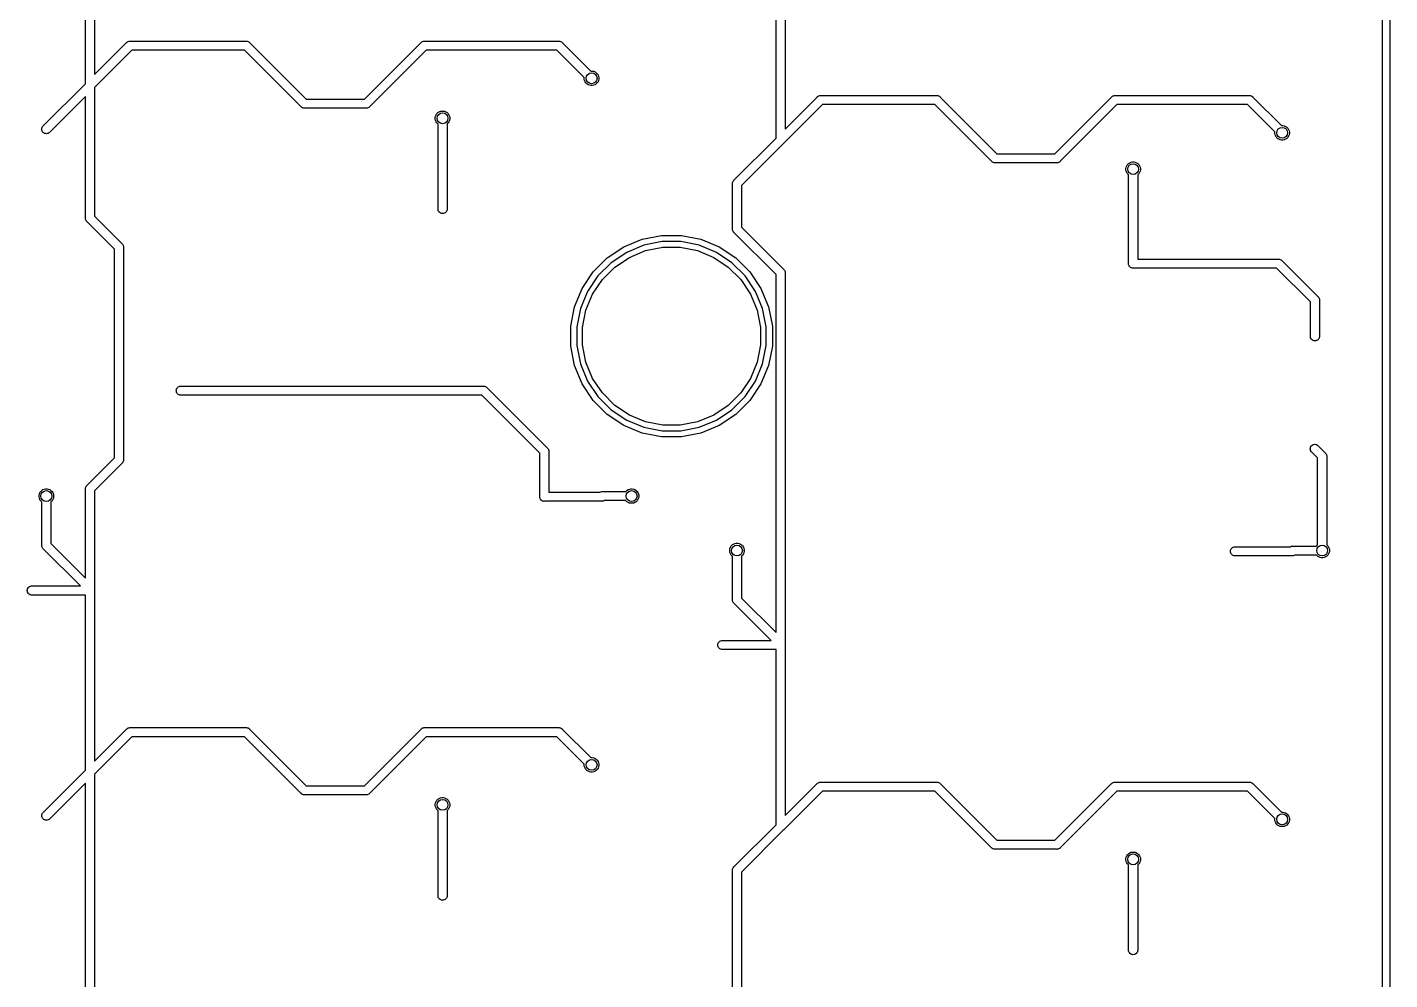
# Model space of a CAD drawing. Extents: x 0.4 to 11.3, y -7.9 to -0.4.
# Drawn here: x 7.404 to 8.88, y -3.131 to -2.098 of the extents above; entities that cross this region are included whole.
import ezdxf

# ---------------------------------------------------------------- set-up
doc = ezdxf.new("R2010")
doc.units = 0
doc.header["$MEASUREMENT"] = 0
doc.layers.add('BLACK', color=7, linetype='CONTINUOUS')

msp = doc.modelspace()

# ---------------------------------------------------------------- linework, layer by layer
at = {"layer": 'BLACK', "linetype": 'CONTINUOUS'}
for p, q in [((8.88031, -1.71038), (8.88031, -4.69606)), ((7.46752, -2.15938), (7.46752, -1.96949)), ((7.47736, -1.96323), (7.47736, -2.14954)), ((8.21555, -2.21843), (8.21555, -2.02854)), ((8.22539, -2.02229), (8.22539, -2.20859)), ((8.87244, -2.4565), (8.87244, -2.08321)), ((7.47736, -2.14954), (7.5121, -2.1148)), ((7.51779, -2.12303), (7.47736, -2.16346)), ((7.5121, -2.1148), (7.51225, -2.11461)), ((7.51225, -2.11461), (7.5126, -2.11433)), ((7.5126, -2.11433), (7.513, -2.114)), ((7.513, -2.114), (7.51386, -2.11354)), ((7.51386, -2.11354), (7.51478, -2.11326)), ((7.51478, -2.11326), (7.51551, -2.11319)), ((7.51551, -2.11319), (7.51575, -2.11317)), ((7.51551, -2.11319), (7.51551, -2.11319)), ((7.51575, -2.11317), (7.51599, -2.11319)), ((7.51599, -2.11319), (7.64149, -2.11319)), ((7.63969, -2.12303), (7.51779, -2.12303)), ((7.70107, -2.18441), (7.63969, -2.12303)), ((7.64149, -2.11319), (7.64173, -2.11317)), ((7.64173, -2.11317), (7.64197, -2.11319)), ((7.64197, -2.11319), (7.64197, -2.11319)), ((7.64197, -2.11319), (7.6427, -2.11326)), ((7.6427, -2.11326), (7.64362, -2.11354)), ((7.64362, -2.11354), (7.64448, -2.114)), ((7.64448, -2.114), (7.64523, -2.11461)), ((7.64523, -2.11461), (7.64538, -2.1148)), ((7.64538, -2.1148), (7.70676, -2.17618)), ((7.76962, -2.17618), (7.831, -2.1148)), ((7.83668, -2.12303), (7.7753, -2.18441)), ((7.831, -2.1148), (7.83115, -2.11461)), ((7.83115, -2.11461), (7.8315, -2.11433)), ((7.8315, -2.11433), (7.8319, -2.114)), ((7.8319, -2.114), (7.83275, -2.11354)), ((7.83275, -2.11354), (7.83368, -2.11326)), ((7.83368, -2.11326), (7.8344, -2.11319)), ((7.8344, -2.11319), (7.83465, -2.11317)), ((7.8344, -2.11319), (7.8344, -2.11319)), ((7.83465, -2.11317), (7.83489, -2.11319)), ((7.83489, -2.11319), (7.98007, -2.11319)), ((7.97828, -2.12303), (7.83668, -2.12303)), ((8.0079, -2.15265), (7.97828, -2.12303)), ((7.98007, -2.11319), (7.98031, -2.11317)), ((7.98031, -2.11317), (7.98056, -2.11319)), ((7.98056, -2.11319), (7.98056, -2.11319)), ((7.98056, -2.11319), (7.98128, -2.11326)), ((7.98128, -2.11326), (7.98221, -2.11354)), ((7.98221, -2.11354), (7.98306, -2.114)), ((7.98306, -2.114), (7.98381, -2.11461)), ((7.98381, -2.11461), (7.98397, -2.1148)), ((7.98397, -2.1148), (8.01486, -2.14569)), ((8.00787, -2.15277), (8.0079, -2.15265)), ((8.00787, -2.15432), (8.00787, -2.15277)), ((8.00818, -2.15584), (8.00787, -2.15432)), ((8.01486, -2.14569), (8.01497, -2.14567)), ((8.01497, -2.14567), (8.01652, -2.14567)), ((8.01652, -2.14567), (8.01804, -2.14597)), ((8.01804, -2.14597), (8.01948, -2.14657)), ((8.01948, -2.14657), (8.02077, -2.14743)), ((8.02077, -2.14743), (8.02186, -2.14852)), ((8.02186, -2.14852), (8.02273, -2.14981)), ((8.02273, -2.14981), (8.02332, -2.15125)), ((8.02332, -2.15125), (8.02362, -2.15277)), ((8.02362, -2.15432), (8.02332, -2.15584)), ((8.02362, -2.15277), (8.02362, -2.15432)), ((7.42155, -2.20535), (7.46752, -2.15938)), ((7.47736, -2.16346), (7.47736, -2.30308)), ((8.00877, -2.15727), (8.00818, -2.15584)), ((8.00963, -2.15856), (8.00877, -2.15727)), ((8.01073, -2.15966), (8.00963, -2.15856)), ((8.01202, -2.16052), (8.01073, -2.15966)), ((8.01345, -2.16111), (8.01202, -2.16052)), ((8.01497, -2.16142), (8.01345, -2.16111)), ((8.01652, -2.16142), (8.01497, -2.16142)), ((8.01804, -2.16111), (8.01652, -2.16142)), ((8.01948, -2.16052), (8.01804, -2.16111)), ((8.02077, -2.15966), (8.01948, -2.16052)), ((8.02186, -2.15856), (8.02077, -2.15966)), ((8.02273, -2.15727), (8.02186, -2.15856)), ((8.02332, -2.15584), (8.02273, -2.15727)), ((7.46752, -2.1733), (7.42851, -2.21231)), ((7.46752, -2.30488), (7.46752, -2.1733)), ((7.70676, -2.17618), (7.76962, -2.17618)), ((8.26582, -2.18209), (8.22412, -2.22378)), ((8.22539, -2.20859), (8.26013, -2.17386)), ((8.26013, -2.17386), (8.26028, -2.17367)), ((8.26028, -2.17367), (8.26059, -2.17341)), ((8.26059, -2.17341), (8.26103, -2.17305)), ((8.26103, -2.17305), (8.26189, -2.1726)), ((8.26189, -2.1726), (8.26202, -2.17256)), ((8.26202, -2.17256), (8.26281, -2.17232)), ((8.26281, -2.17232), (8.26354, -2.17224)), ((8.26354, -2.17224), (8.26378, -2.17222)), ((8.26354, -2.17224), (8.26354, -2.17224)), ((8.26378, -2.17222), (8.26402, -2.17224)), ((8.26402, -2.17224), (8.38952, -2.17224)), ((8.38773, -2.18209), (8.26582, -2.18209)), ((8.44911, -2.24347), (8.38773, -2.18209)), ((8.38952, -2.17224), (8.38976, -2.17222)), ((8.38976, -2.17222), (8.39, -2.17224)), ((8.39, -2.17224), (8.39001, -2.17224)), ((8.39001, -2.17224), (8.39073, -2.17232)), ((8.39073, -2.17232), (8.39166, -2.1726)), ((8.39166, -2.1726), (8.39251, -2.17305)), ((8.39251, -2.17305), (8.39326, -2.17367)), ((8.39326, -2.17367), (8.39341, -2.17386)), ((8.39341, -2.17386), (8.45479, -2.23524)), ((8.51765, -2.23524), (8.57903, -2.17386)), ((8.58472, -2.18209), (8.52334, -2.24347)), ((8.57903, -2.17386), (8.57918, -2.17367)), ((8.57918, -2.17367), (8.57949, -2.17341)), ((8.57949, -2.17341), (8.57993, -2.17305)), ((8.57993, -2.17305), (8.58078, -2.1726)), ((8.58078, -2.1726), (8.58091, -2.17256)), ((8.58091, -2.17256), (8.58171, -2.17232)), ((8.58171, -2.17232), (8.58244, -2.17224)), ((8.58244, -2.17224), (8.58268, -2.17222)), ((8.58244, -2.17224), (8.58244, -2.17224)), ((8.58268, -2.17222), (8.58292, -2.17224)), ((8.58292, -2.17224), (8.72811, -2.17224)), ((8.72631, -2.18209), (8.58472, -2.18209)), ((8.75593, -2.21171), (8.72631, -2.18209)), ((8.72811, -2.17224), (8.72835, -2.17222)), ((8.72835, -2.17222), (8.72859, -2.17224)), ((8.72859, -2.17224), (8.72859, -2.17224)), ((8.72859, -2.17224), (8.72931, -2.17232)), ((8.72931, -2.17232), (8.73024, -2.1726)), ((8.73024, -2.1726), (8.73109, -2.17305)), ((8.73109, -2.17305), (8.73184, -2.17367)), ((8.73184, -2.17367), (8.732, -2.17386)), ((8.732, -2.17386), (8.76289, -2.20475)), ((7.70123, -2.1846), (7.70107, -2.18441)), ((7.70142, -2.18475), (7.70123, -2.1846)), ((7.70198, -2.18521), (7.70142, -2.18475)), ((7.7026, -2.18555), (7.70198, -2.18521)), ((7.70283, -2.18567), (7.7026, -2.18555)), ((7.70376, -2.18595), (7.70283, -2.18567)), ((7.70448, -2.18602), (7.70376, -2.18595)), ((7.70472, -2.18605), (7.70448, -2.18602)), ((7.70448, -2.18602), (7.70448, -2.18602)), ((7.70497, -2.18602), (7.70472, -2.18605)), ((7.77141, -2.18602), (7.70497, -2.18602)), ((7.77165, -2.18605), (7.77141, -2.18602)), ((7.77189, -2.18602), (7.77165, -2.18605)), ((7.7719, -2.18602), (7.77189, -2.18602)), ((7.77262, -2.18595), (7.7719, -2.18602)), ((7.77355, -2.18567), (7.77262, -2.18595)), ((7.7744, -2.18521), (7.77355, -2.18567)), ((7.77515, -2.1846), (7.7744, -2.18521)), ((7.7753, -2.18441), (7.77515, -2.1846)), ((7.84646, -2.19607), (7.84676, -2.19455)), ((7.84646, -2.19763), (7.84646, -2.19607)), ((7.84676, -2.19915), (7.84646, -2.19763)), ((7.84676, -2.19455), (7.84735, -2.19312)), ((7.84735, -2.19312), (7.84821, -2.19183)), ((7.84821, -2.19183), (7.84931, -2.19073)), ((7.84931, -2.19073), (7.8506, -2.18987)), ((7.8506, -2.18987), (7.85203, -2.18928)), ((7.85203, -2.18928), (7.85355, -2.18898)), ((7.85355, -2.18898), (7.85511, -2.18898)), ((7.85511, -2.18898), (7.85663, -2.18928)), ((7.85663, -2.18928), (7.85806, -2.18987)), ((7.85806, -2.18987), (7.85935, -2.19073)), ((7.85935, -2.19073), (7.86045, -2.19183)), ((7.86045, -2.19183), (7.86131, -2.19312)), ((7.86131, -2.19312), (7.8619, -2.19455)), ((7.8619, -2.19455), (7.8622, -2.19607)), ((7.8622, -2.19763), (7.8619, -2.19915)), ((7.8622, -2.19607), (7.8622, -2.19763)), ((7.42025, -2.20866), (7.42035, -2.2077)), ((7.42035, -2.20963), (7.42025, -2.20866)), ((7.42035, -2.2077), (7.42063, -2.20677)), ((7.42063, -2.21055), (7.42035, -2.20963)), ((7.42063, -2.20677), (7.42109, -2.20591)), ((7.42109, -2.21141), (7.42063, -2.21055)), ((7.42109, -2.20591), (7.42155, -2.20535)), ((7.4217, -2.21216), (7.42109, -2.21141)), ((7.42245, -2.21277), (7.4217, -2.21216)), ((7.4233, -2.21323), (7.42245, -2.21277)), ((7.42423, -2.21351), (7.4233, -2.21323)), ((7.4252, -2.21361), (7.42423, -2.21351)), ((7.42616, -2.21351), (7.4252, -2.21361)), ((7.42709, -2.21323), (7.42616, -2.21351)), ((7.42794, -2.21277), (7.42709, -2.21323)), ((7.42851, -2.21231), (7.42794, -2.21277)), ((7.84735, -2.20058), (7.84676, -2.19915)), ((7.84821, -2.20187), (7.84735, -2.20058)), ((7.84931, -2.20297), (7.84821, -2.20187)), ((7.84941, -2.20303), (7.84931, -2.20297)), ((7.84941, -2.29552), (7.84941, -2.20303)), ((7.85935, -2.20297), (7.85925, -2.20303)), ((7.85925, -2.20303), (7.85925, -2.29552)), ((7.86045, -2.20187), (7.85935, -2.20297)), ((7.86131, -2.20058), (7.86045, -2.20187)), ((7.8619, -2.19915), (7.86131, -2.20058)), ((8.75591, -2.21182), (8.75593, -2.21171)), ((8.75591, -2.21337), (8.75591, -2.21182)), ((8.75621, -2.2149), (8.75591, -2.21337)), ((8.76289, -2.20475), (8.763, -2.20472)), ((8.763, -2.20472), (8.76456, -2.20472)), ((8.76456, -2.20472), (8.76608, -2.20503)), ((8.76608, -2.20503), (8.76751, -2.20562)), ((8.76751, -2.20562), (8.7688, -2.20648)), ((8.7688, -2.20648), (8.7699, -2.20758)), ((8.7699, -2.20758), (8.77076, -2.20887)), ((8.77076, -2.20887), (8.77135, -2.2103)), ((8.77135, -2.2103), (8.77165, -2.21182)), ((8.77165, -2.21337), (8.77135, -2.2149)), ((8.77165, -2.21182), (8.77165, -2.21337)), ((8.16992, -2.26407), (8.21555, -2.21843)), ((8.22378, -2.22412), (8.17815, -2.26975)), ((8.22397, -2.22397), (8.22378, -2.22412)), ((8.22412, -2.22378), (8.22397, -2.22397)), ((8.22412, -2.22378), (8.22412, -2.22378)), ((8.22412, -2.22378), (8.22412, -2.22378)), ((8.7568, -2.21633), (8.75621, -2.2149)), ((8.75766, -2.21762), (8.7568, -2.21633)), ((8.75876, -2.21871), (8.75766, -2.21762)), ((8.76005, -2.21958), (8.75876, -2.21871)), ((8.76148, -2.22017), (8.76005, -2.21958)), ((8.763, -2.22047), (8.76148, -2.22017)), ((8.76456, -2.22047), (8.763, -2.22047)), ((8.76608, -2.22017), (8.76456, -2.22047)), ((8.76751, -2.21958), (8.76608, -2.22017)), ((8.7688, -2.21871), (8.76751, -2.21958)), ((8.7699, -2.21762), (8.7688, -2.21871)), ((8.77076, -2.21633), (8.7699, -2.21762)), ((8.77135, -2.2149), (8.77076, -2.21633)), ((8.45479, -2.23524), (8.51765, -2.23524)), ((8.44926, -2.24365), (8.44911, -2.24347)), ((8.44945, -2.24381), (8.44926, -2.24365)), ((8.45001, -2.24427), (8.44945, -2.24381)), ((8.44945, -2.24381), (8.44945, -2.24381)), ((8.45071, -2.24464), (8.45001, -2.24427)), ((8.45086, -2.24473), (8.45071, -2.24464)), ((8.45179, -2.24501), (8.45086, -2.24473)), ((8.45251, -2.24508), (8.45179, -2.24501)), ((8.45276, -2.2451), (8.45251, -2.24508)), ((8.45251, -2.24508), (8.45251, -2.24508)), ((8.453, -2.24508), (8.45276, -2.2451)), ((8.51944, -2.24508), (8.453, -2.24508)), ((8.51969, -2.2451), (8.51944, -2.24508)), ((8.51993, -2.24508), (8.51969, -2.2451)), ((8.52065, -2.24501), (8.51993, -2.24508)), ((8.51993, -2.24508), (8.51993, -2.24508)), ((8.52158, -2.24473), (8.52065, -2.24501)), ((8.52243, -2.24427), (8.52158, -2.24473)), ((8.52318, -2.24365), (8.52243, -2.24427)), ((8.52334, -2.24347), (8.52318, -2.24365)), ((8.59449, -2.25119), (8.59479, -2.24967)), ((8.59449, -2.25274), (8.59449, -2.25119)), ((8.59479, -2.25426), (8.59449, -2.25274)), ((8.59479, -2.24967), (8.59538, -2.24824)), ((8.59538, -2.2557), (8.59479, -2.25426)), ((8.59538, -2.24824), (8.59625, -2.24695)), ((8.59625, -2.25699), (8.59538, -2.2557)), ((8.59625, -2.24695), (8.59734, -2.24585)), ((8.59734, -2.25808), (8.59625, -2.25699)), ((8.59734, -2.24585), (8.59863, -2.24499)), ((8.59863, -2.24499), (8.60007, -2.2444)), ((8.60007, -2.2444), (8.60159, -2.24409)), ((8.60159, -2.24409), (8.60314, -2.24409)), ((8.60314, -2.24409), (8.60466, -2.2444)), ((8.60466, -2.2444), (8.60609, -2.24499)), ((8.60609, -2.24499), (8.60738, -2.24585)), ((8.60738, -2.24585), (8.60848, -2.24695)), ((8.60848, -2.25699), (8.60738, -2.25808)), ((8.60848, -2.24695), (8.60934, -2.24824)), ((8.60934, -2.2557), (8.60848, -2.25699)), ((8.60934, -2.24824), (8.60993, -2.24967)), ((8.60993, -2.25426), (8.60934, -2.2557)), ((8.60993, -2.24967), (8.61024, -2.25119)), ((8.61024, -2.25274), (8.60993, -2.25426)), ((8.61024, -2.25119), (8.61024, -2.25274)), ((8.16828, -2.26772), (8.16831, -2.26748)), ((8.16831, -2.26796), (8.16828, -2.26772)), ((8.16831, -2.26748), (8.16838, -2.26675)), ((8.16831, -2.26748), (8.16831, -2.26748)), ((8.16831, -2.31669), (8.16831, -2.26796)), ((8.16838, -2.26675), (8.16866, -2.26582)), ((8.16866, -2.26582), (8.16912, -2.26497)), ((8.16912, -2.26497), (8.16973, -2.26422)), ((8.16973, -2.26422), (8.16992, -2.26407)), ((8.17815, -2.26975), (8.17815, -2.31489)), ((8.59744, -2.25815), (8.59734, -2.25808)), ((8.59744, -2.35409), (8.59744, -2.25815)), ((8.60738, -2.25808), (8.60728, -2.25815)), ((8.60728, -2.25815), (8.60728, -2.34941)), ((7.84948, -2.29624), (7.84941, -2.29552)), ((7.84976, -2.29717), (7.84948, -2.29624)), ((7.85022, -2.29802), (7.84976, -2.29717)), ((7.85083, -2.29877), (7.85022, -2.29802)), ((7.85158, -2.29939), (7.85083, -2.29877)), ((7.85244, -2.29984), (7.85158, -2.29939)), ((7.85337, -2.30013), (7.85244, -2.29984)), ((7.85433, -2.30022), (7.85337, -2.30013)), ((7.8553, -2.30013), (7.85433, -2.30022)), ((7.85622, -2.29984), (7.8553, -2.30013)), ((7.85708, -2.29939), (7.85622, -2.29984)), ((7.85783, -2.29877), (7.85708, -2.29939)), ((7.85844, -2.29802), (7.85783, -2.29877)), ((7.8589, -2.29717), (7.85844, -2.29802)), ((7.85918, -2.29624), (7.8589, -2.29717)), ((7.85925, -2.29552), (7.85918, -2.29624)), ((7.4675, -2.30512), (7.46752, -2.30488)), ((7.46752, -2.30536), (7.4675, -2.30512)), ((7.46759, -2.30608), (7.46752, -2.30536)), ((7.46752, -2.30536), (7.46752, -2.30536)), ((7.46787, -2.30701), (7.46759, -2.30608)), ((7.46833, -2.30787), (7.46787, -2.30701)), ((7.46894, -2.30861), (7.46833, -2.30787)), ((7.46913, -2.30877), (7.46894, -2.30861)), ((7.49902, -2.33865), (7.46913, -2.30877)), ((7.47736, -2.30308), (7.50725, -2.33296)), ((8.16828, -2.31693), (8.16831, -2.31669)), ((8.16831, -2.31717), (8.16828, -2.31693)), ((8.17815, -2.31489), (8.22378, -2.36052)), ((8.05063, -2.33628), (8.0705, -2.32805)), ((8.0705, -2.32805), (8.09161, -2.32385)), ((8.09226, -2.33051), (8.07245, -2.33445)), ((8.09161, -2.32385), (8.11312, -2.32385)), ((8.11246, -2.33051), (8.09226, -2.33051)), ((8.13228, -2.33445), (8.11246, -2.33051)), ((8.11312, -2.32385), (8.13422, -2.32805)), ((8.13422, -2.32805), (8.1541, -2.33628)), ((8.16833, -2.31739), (8.16831, -2.31717)), ((8.16838, -2.31789), (8.16833, -2.31739)), ((8.16866, -2.31882), (8.16838, -2.31789)), ((8.16912, -2.31968), (8.16866, -2.31882)), ((8.16958, -2.32024), (8.16912, -2.31968)), ((8.16973, -2.32043), (8.16958, -2.32024)), ((8.16992, -2.32058), (8.16973, -2.32043)), ((8.21555, -2.36621), (8.16992, -2.32058)), ((7.49902, -2.56489), (7.49902, -2.33865)), ((7.50725, -2.33296), (7.50743, -2.33312)), ((7.50743, -2.33312), (7.50759, -2.33331)), ((7.50759, -2.33331), (7.50805, -2.33387)), ((7.50805, -2.33387), (7.50844, -2.3346)), ((7.50844, -2.3346), (7.50851, -2.33472)), ((7.50851, -2.33472), (7.50879, -2.33565)), ((7.50879, -2.33565), (7.50886, -2.33637)), ((7.50886, -2.33637), (7.50886, -2.33637)), ((7.50886, -2.33637), (7.50888, -2.33661)), ((7.50888, -2.33661), (7.50886, -2.33686)), ((7.50886, -2.33686), (7.50886, -2.56669)), ((8.03274, -2.34824), (8.05063, -2.33628)), ((8.05378, -2.34218), (8.03699, -2.35341)), ((8.07245, -2.33445), (8.05378, -2.34218)), ((8.05667, -2.34759), (8.07423, -2.34032)), ((8.07423, -2.34032), (8.09286, -2.33661)), ((8.09286, -2.33661), (8.11186, -2.33661)), ((8.11186, -2.33661), (8.1305, -2.34032)), ((8.1305, -2.34032), (8.14805, -2.34759)), ((8.15094, -2.34218), (8.13228, -2.33445)), ((8.16774, -2.35341), (8.15094, -2.34218)), ((8.1541, -2.33628), (8.17199, -2.34824)), ((8.01753, -2.36345), (8.03274, -2.34824)), ((8.03699, -2.35341), (8.0227, -2.36769)), ((8.02744, -2.37158), (8.04087, -2.35815)), ((8.04087, -2.35815), (8.05667, -2.34759)), ((8.14805, -2.34759), (8.16385, -2.35815)), ((8.16385, -2.35815), (8.17729, -2.37158)), ((8.18202, -2.36769), (8.16774, -2.35341)), ((8.17199, -2.34824), (8.1872, -2.36345)), ((8.22378, -2.36052), (8.22397, -2.36068)), ((8.22397, -2.36068), (8.22412, -2.36086)), ((8.22412, -2.36086), (8.22458, -2.36143)), ((8.59742, -2.35433), (8.59744, -2.35409)), ((8.59751, -2.3553), (8.59742, -2.35433)), ((8.59779, -2.35622), (8.59751, -2.3553)), ((8.59825, -2.35708), (8.59779, -2.35622)), ((8.59887, -2.35783), (8.59825, -2.35708)), ((8.59961, -2.35844), (8.59887, -2.35783)), ((8.60047, -2.3589), (8.59961, -2.35844)), ((8.6014, -2.35918), (8.60047, -2.3589)), ((8.60203, -2.35924), (8.6014, -2.35918)), ((8.60236, -2.35928), (8.60203, -2.35924)), ((8.6026, -2.35925), (8.60236, -2.35928)), ((8.7578, -2.35925), (8.6026, -2.35925)), ((8.60728, -2.34941), (8.7596, -2.34941)), ((8.79429, -2.39574), (8.7578, -2.35925)), ((8.7596, -2.34941), (8.75984, -2.34939)), ((8.75984, -2.34939), (8.76008, -2.34941)), ((8.76008, -2.34941), (8.76008, -2.34941)), ((8.76008, -2.34941), (8.76081, -2.34948)), ((8.76081, -2.34948), (8.76173, -2.34976)), ((8.76173, -2.34976), (8.76259, -2.35022)), ((8.76259, -2.35022), (8.76334, -2.35083)), ((8.76334, -2.35083), (8.76349, -2.35102)), ((8.76349, -2.35102), (8.80252, -2.39005)), ((8.00557, -2.38134), (8.01753, -2.36345)), ((8.0227, -2.36769), (8.01148, -2.38449)), ((8.01688, -2.38738), (8.02744, -2.37158)), ((8.17729, -2.37158), (8.18784, -2.38738)), ((8.19325, -2.38449), (8.18202, -2.36769)), ((8.1872, -2.36345), (8.19915, -2.38134)), ((8.21555, -2.67692), (8.21555, -2.36621)), ((8.22458, -2.36143), (8.22496, -2.36213)), ((8.22496, -2.36213), (8.22504, -2.36228)), ((8.22504, -2.36228), (8.22532, -2.36321)), ((8.22532, -2.36321), (8.22539, -2.36393)), ((8.22539, -2.36393), (8.22539, -2.36393)), ((8.22539, -2.36393), (8.22542, -2.36417)), ((8.22542, -2.36417), (8.22539, -2.36441)), ((8.22539, -2.36441), (8.22539, -2.67741)), ((7.99734, -2.40121), (8.00557, -2.38134)), ((8.01148, -2.38449), (8.00375, -2.40316)), ((8.00961, -2.40494), (8.01688, -2.38738)), ((8.18784, -2.38738), (8.19511, -2.40494)), ((8.20098, -2.40316), (8.19325, -2.38449)), ((8.19915, -2.38134), (8.20738, -2.40121)), ((8.80252, -2.39005), (8.80271, -2.3902)), ((8.80271, -2.3902), (8.80286, -2.39039)), ((8.80286, -2.39039), (8.80286, -2.39039)), ((8.80286, -2.39039), (8.80322, -2.39082)), ((7.99314, -2.42231), (7.99734, -2.40121)), ((8.00375, -2.40316), (7.9998, -2.42297)), ((8.00591, -2.42357), (8.00961, -2.40494)), ((8.19511, -2.40494), (8.19882, -2.42357)), ((8.20492, -2.42297), (8.20098, -2.40316)), ((8.20738, -2.40121), (8.21158, -2.42231)), ((8.79429, -2.43331), (8.79429, -2.39574)), ((8.80322, -2.39082), (8.80332, -2.39095)), ((8.80332, -2.39095), (8.80378, -2.39181)), ((8.80378, -2.39181), (8.80406, -2.39274)), ((8.80406, -2.39274), (8.80413, -2.39346)), ((8.80413, -2.39346), (8.80413, -2.39346)), ((8.80413, -2.39346), (8.80416, -2.3937)), ((8.80416, -2.3937), (8.80413, -2.39394)), ((8.80413, -2.39394), (8.80413, -2.43331)), ((7.99314, -2.44383), (7.99314, -2.42231)), ((7.9998, -2.42297), (7.9998, -2.44317)), ((8.00591, -2.44257), (8.00591, -2.42357)), ((8.19882, -2.42357), (8.19882, -2.44257)), ((8.20492, -2.44317), (8.20492, -2.42297)), ((8.21158, -2.42231), (8.21158, -2.44383)), ((8.79436, -2.43404), (8.79429, -2.43331)), ((8.79464, -2.43496), (8.79436, -2.43404)), ((8.7951, -2.43582), (8.79464, -2.43496)), ((8.80378, -2.43496), (8.80332, -2.43582)), ((8.80406, -2.43404), (8.80378, -2.43496)), ((8.80413, -2.43331), (8.80406, -2.43404)), ((7.99734, -2.46493), (7.99314, -2.44383)), ((7.9998, -2.44317), (8.00375, -2.46299)), ((8.00961, -2.46121), (8.00591, -2.44257)), ((8.19882, -2.44257), (8.19511, -2.46121)), ((8.20098, -2.46299), (8.20492, -2.44317)), ((8.21158, -2.44383), (8.20738, -2.46493)), ((8.79572, -2.43657), (8.7951, -2.43582)), ((8.79647, -2.43718), (8.79572, -2.43657)), ((8.79732, -2.43764), (8.79647, -2.43718)), ((8.79825, -2.43792), (8.79732, -2.43764)), ((8.79921, -2.43802), (8.79825, -2.43792)), ((8.80018, -2.43792), (8.79921, -2.43802)), ((8.8011, -2.43764), (8.80018, -2.43792)), ((8.80196, -2.43718), (8.8011, -2.43764)), ((8.80271, -2.43657), (8.80196, -2.43718)), ((8.80332, -2.43582), (8.80271, -2.43657)), ((8.00375, -2.46299), (8.01148, -2.48165)), ((8.01688, -2.47876), (8.00961, -2.46121)), ((8.19511, -2.46121), (8.18784, -2.47876)), ((8.19325, -2.48165), (8.20098, -2.46299)), ((8.87244, -2.82979), (8.87244, -2.4565)), ((8.87244, -2.4565), (8.87244, -2.4565)), ((8.00557, -2.48481), (7.99734, -2.46493)), ((8.02744, -2.49456), (8.01688, -2.47876)), ((8.18784, -2.47876), (8.17729, -2.49456)), ((8.20738, -2.46493), (8.19915, -2.48481)), ((7.56592, -2.49213), (7.56602, -2.49116)), ((7.56602, -2.49309), (7.56592, -2.49213)), ((7.56602, -2.49116), (7.5663, -2.49023)), ((7.5663, -2.49402), (7.56602, -2.49309)), ((7.5663, -2.49023), (7.56675, -2.48938)), ((7.56675, -2.49487), (7.5663, -2.49402)), ((7.56675, -2.48938), (7.56737, -2.48863)), ((7.56737, -2.48863), (7.56812, -2.48801)), ((7.56812, -2.48801), (7.56897, -2.48756)), ((7.56897, -2.48756), (7.5699, -2.48728)), ((7.5699, -2.48728), (7.57062, -2.4872)), ((7.57062, -2.4872), (7.89858, -2.4872)), ((7.89858, -2.4872), (7.89882, -2.48718)), ((7.89882, -2.48718), (7.89906, -2.4872)), ((7.89906, -2.4872), (7.89906, -2.4872)), ((7.89906, -2.4872), (7.89978, -2.48728)), ((7.89978, -2.48728), (7.90071, -2.48756)), ((7.90071, -2.48756), (7.90157, -2.48801)), ((7.90157, -2.48801), (7.90232, -2.48863)), ((7.90232, -2.48863), (7.90247, -2.48882)), ((7.90247, -2.48882), (7.96788, -2.55422)), ((8.01753, -2.50269), (8.00557, -2.48481)), ((8.01148, -2.48165), (8.0227, -2.49845)), ((8.18202, -2.49845), (8.19325, -2.48165)), ((8.19915, -2.48481), (8.1872, -2.50269)), ((7.56737, -2.49562), (7.56675, -2.49487)), ((7.56812, -2.49624), (7.56737, -2.49562)), ((7.56897, -2.49669), (7.56812, -2.49624)), ((7.5699, -2.49698), (7.56897, -2.49669)), ((7.57062, -2.49705), (7.5699, -2.49698)), ((7.89678, -2.49705), (7.57062, -2.49705)), ((7.95965, -2.55991), (7.89678, -2.49705)), ((8.03274, -2.51791), (8.01753, -2.50269)), ((8.0227, -2.49845), (8.03699, -2.51273)), ((8.04087, -2.50799), (8.02744, -2.49456)), ((8.05667, -2.51855), (8.04087, -2.50799)), ((8.16385, -2.50799), (8.14805, -2.51855)), ((8.17729, -2.49456), (8.16385, -2.50799)), ((8.16774, -2.51273), (8.18202, -2.49845)), ((8.1872, -2.50269), (8.17199, -2.51791)), ((8.05063, -2.52986), (8.03274, -2.51791)), ((8.03699, -2.51273), (8.05378, -2.52396)), ((8.07423, -2.52582), (8.05667, -2.51855)), ((8.14805, -2.51855), (8.1305, -2.52582)), ((8.15094, -2.52396), (8.16774, -2.51273)), ((8.17199, -2.51791), (8.1541, -2.52986)), ((8.0705, -2.53809), (8.05063, -2.52986)), ((8.05378, -2.52396), (8.07245, -2.53169)), ((8.09161, -2.54229), (8.0705, -2.53809)), ((8.07245, -2.53169), (8.09226, -2.53563)), ((8.09286, -2.52953), (8.07423, -2.52582)), ((8.09226, -2.53563), (8.11246, -2.53563)), ((8.11186, -2.52953), (8.09286, -2.52953)), ((8.1305, -2.52582), (8.11186, -2.52953)), ((8.11246, -2.53563), (8.13228, -2.53169)), ((8.13422, -2.53809), (8.11312, -2.54229)), ((8.13228, -2.53169), (8.15094, -2.52396)), ((8.1541, -2.52986), (8.13422, -2.53809)), ((8.11312, -2.54229), (8.09161, -2.54229)), ((8.79464, -2.55323), (8.7951, -2.55237)), ((8.7951, -2.55237), (8.79572, -2.55162)), ((8.79572, -2.55162), (8.79647, -2.55101)), ((8.79647, -2.55101), (8.79732, -2.55055)), ((8.79732, -2.55055), (8.79825, -2.55027)), ((8.79825, -2.55027), (8.79921, -2.55017)), ((8.79921, -2.55017), (8.80018, -2.55027)), ((8.80018, -2.55027), (8.8011, -2.55055)), ((8.8011, -2.55055), (8.80196, -2.55101)), ((8.80196, -2.55101), (8.80252, -2.55147)), ((8.80252, -2.55147), (8.8104, -2.55934)), ((7.46913, -2.59477), (7.49902, -2.56489)), ((7.50879, -2.56789), (7.50851, -2.56882)), ((7.50886, -2.56717), (7.50879, -2.56789)), ((7.50886, -2.56669), (7.50888, -2.56693)), ((7.50888, -2.56693), (7.50886, -2.56717)), ((7.50886, -2.56717), (7.50886, -2.56717)), ((7.95965, -2.60685), (7.95965, -2.55991)), ((7.96788, -2.55422), (7.96806, -2.55438)), ((7.96806, -2.55438), (7.96868, -2.55513)), ((7.96868, -2.55513), (7.96914, -2.55598)), ((7.96914, -2.55598), (7.96942, -2.55691)), ((7.96942, -2.55691), (7.96949, -2.55763)), ((7.96949, -2.55763), (7.96949, -2.55763)), ((7.96949, -2.55763), (7.96951, -2.55787)), ((7.96951, -2.55787), (7.96949, -2.55812)), ((7.96949, -2.55812), (7.96949, -2.60217)), ((8.79427, -2.55512), (8.79436, -2.55415)), ((8.79436, -2.55608), (8.79427, -2.55512)), ((8.79436, -2.55415), (8.79464, -2.55323)), ((8.79464, -2.55701), (8.79436, -2.55608)), ((8.7951, -2.55787), (8.79464, -2.55701)), ((8.79556, -2.55843), (8.7951, -2.55787)), ((8.80217, -2.56503), (8.79556, -2.55843)), ((8.80217, -2.65917), (8.80217, -2.56503)), ((8.8104, -2.55934), (8.81058, -2.5595)), ((8.81058, -2.5595), (8.81074, -2.55968)), ((8.81074, -2.55968), (8.8112, -2.56024)), ((8.8112, -2.56024), (8.81157, -2.56094)), ((8.81157, -2.56094), (8.81166, -2.5611)), ((8.81166, -2.5611), (8.81194, -2.56203)), ((8.81194, -2.56203), (8.81201, -2.56275)), ((8.81201, -2.56275), (8.81201, -2.56275)), ((8.81201, -2.56275), (8.81203, -2.56299)), ((8.81203, -2.56299), (8.81201, -2.56323)), ((8.81201, -2.56323), (8.81201, -2.65917)), ((7.50725, -2.57058), (7.47736, -2.60046)), ((7.50743, -2.57043), (7.50725, -2.57058)), ((7.50759, -2.57024), (7.50743, -2.57043)), ((7.50803, -2.5697), (7.50759, -2.57024)), ((7.50759, -2.57024), (7.50759, -2.57024)), ((7.50805, -2.56968), (7.50803, -2.5697)), ((7.50851, -2.56882), (7.50805, -2.56968)), ((7.46759, -2.59746), (7.46787, -2.59653)), ((7.46787, -2.59653), (7.46833, -2.59568)), ((7.46833, -2.59568), (7.46879, -2.59512)), ((7.46879, -2.59512), (7.46894, -2.59493)), ((7.46879, -2.59512), (7.46879, -2.59512)), ((7.46894, -2.59493), (7.46913, -2.59477)), ((7.41732, -2.60552), (7.41763, -2.604)), ((7.41732, -2.60707), (7.41732, -2.60552)), ((7.41763, -2.6086), (7.41732, -2.60707)), ((7.41763, -2.604), (7.41822, -2.60257)), ((7.41822, -2.61003), (7.41763, -2.6086)), ((7.41822, -2.60257), (7.41908, -2.60128)), ((7.41908, -2.61132), (7.41822, -2.61003)), ((7.41908, -2.60128), (7.42018, -2.60018)), ((7.42018, -2.61242), (7.41908, -2.61132)), ((7.42018, -2.60018), (7.42147, -2.59932)), ((7.42147, -2.59932), (7.4229, -2.59873)), ((7.4229, -2.59873), (7.42442, -2.59843)), ((7.42442, -2.59843), (7.42597, -2.59843)), ((7.42597, -2.59843), (7.42749, -2.59873)), ((7.42749, -2.59873), (7.42893, -2.59932)), ((7.42893, -2.59932), (7.43022, -2.60018)), ((7.43022, -2.60018), (7.43131, -2.60128)), ((7.43131, -2.61132), (7.43022, -2.61242)), ((7.43131, -2.60128), (7.43217, -2.60257)), ((7.43217, -2.61003), (7.43131, -2.61132)), ((7.43217, -2.60257), (7.43277, -2.604)), ((7.43277, -2.6086), (7.43217, -2.61003)), ((7.43277, -2.604), (7.43307, -2.60552)), ((7.43307, -2.60707), (7.43277, -2.6086)), ((7.43307, -2.60552), (7.43307, -2.60707)), ((7.4675, -2.59843), (7.46759, -2.59746)), ((7.46752, -2.59867), (7.4675, -2.59843)), ((7.46752, -2.69521), (7.46752, -2.59867)), ((7.47736, -2.60046), (7.47736, -2.70684)), ((7.95962, -2.60709), (7.95965, -2.60685)), ((7.95972, -2.60805), (7.95962, -2.60709)), ((7.96, -2.60898), (7.95972, -2.60805)), ((7.96003, -2.60905), (7.96, -2.60898)), ((7.96046, -2.60983), (7.96003, -2.60905)), ((7.96107, -2.61058), (7.96046, -2.60983)), ((7.96182, -2.6112), (7.96107, -2.61058)), ((7.96267, -2.61166), (7.96182, -2.6112)), ((7.9636, -2.61194), (7.96267, -2.61166)), ((7.96457, -2.61203), (7.9636, -2.61194)), ((7.96481, -2.61201), (7.96457, -2.61203)), ((8.02653, -2.61201), (7.96481, -2.61201)), ((7.96949, -2.60217), (8.02485, -2.60217)), ((8.02485, -2.60217), (8.02567, -2.60173)), ((8.02567, -2.60173), (8.02659, -2.60145)), ((8.02677, -2.61203), (8.02653, -2.61201)), ((8.02659, -2.60145), (8.02732, -2.60138)), ((8.02701, -2.61201), (8.02677, -2.61203)), ((8.02774, -2.61194), (8.02701, -2.61201)), ((8.02701, -2.61201), (8.02701, -2.61201)), ((8.02732, -2.60138), (8.02756, -2.60135)), ((8.02732, -2.60138), (8.02732, -2.60138)), ((8.02756, -2.60135), (8.0278, -2.60138)), ((8.02866, -2.61166), (8.02774, -2.61194)), ((8.0278, -2.60138), (8.05287, -2.60138)), ((8.02948, -2.61122), (8.02866, -2.61166)), ((8.05287, -2.61122), (8.02948, -2.61122)), ((8.05287, -2.60138), (8.05294, -2.60128)), ((8.05294, -2.61132), (8.05287, -2.61122)), ((8.05294, -2.60128), (8.05404, -2.60018)), ((8.05404, -2.61242), (8.05294, -2.61132)), ((8.05404, -2.60018), (8.05533, -2.59932)), ((8.05533, -2.59932), (8.05676, -2.59873)), ((8.05676, -2.59873), (8.05828, -2.59843)), ((8.05828, -2.59843), (8.05983, -2.59843)), ((8.05983, -2.59843), (8.06135, -2.59873)), ((8.06135, -2.59873), (8.06278, -2.59932)), ((8.06278, -2.59932), (8.06407, -2.60018)), ((8.06407, -2.60018), (8.06517, -2.60128)), ((8.06517, -2.61132), (8.06407, -2.61242)), ((8.06517, -2.60128), (8.06603, -2.60257)), ((8.06603, -2.61003), (8.06517, -2.61132)), ((8.06603, -2.60257), (8.06663, -2.604)), ((8.06663, -2.6086), (8.06603, -2.61003)), ((8.06663, -2.604), (8.06693, -2.60552)), ((8.06693, -2.60707), (8.06663, -2.6086)), ((8.06693, -2.60552), (8.06693, -2.60707)), ((7.42028, -2.61248), (7.42018, -2.61242)), ((7.42028, -2.6596), (7.42028, -2.61248)), ((7.43022, -2.61242), (7.43012, -2.61248)), ((7.43012, -2.61248), (7.43012, -2.6578)), ((8.05533, -2.61328), (8.05404, -2.61242)), ((8.05676, -2.61387), (8.05533, -2.61328)), ((8.05828, -2.61417), (8.05676, -2.61387)), ((8.05983, -2.61417), (8.05828, -2.61417)), ((8.06135, -2.61387), (8.05983, -2.61417)), ((8.06278, -2.61328), (8.06135, -2.61387)), ((8.06407, -2.61242), (8.06278, -2.61328)), ((7.42025, -2.65984), (7.42028, -2.6596)), ((7.42035, -2.66081), (7.42025, -2.65984)), ((7.42063, -2.66173), (7.42035, -2.66081)), ((7.42109, -2.66259), (7.42063, -2.66173)), ((7.42155, -2.66315), (7.42109, -2.66259)), ((7.4217, -2.66334), (7.42155, -2.66315)), ((7.42189, -2.66349), (7.4217, -2.66334)), ((7.46213, -2.70374), (7.42189, -2.66349)), ((7.43012, -2.6578), (7.46752, -2.69521)), ((8.16535, -2.66458), (8.16566, -2.66306)), ((8.16535, -2.66613), (8.16535, -2.66458)), ((8.16566, -2.66765), (8.16535, -2.66613)), ((8.16566, -2.66306), (8.16625, -2.66162)), ((8.16625, -2.66908), (8.16566, -2.66765)), ((8.16625, -2.66162), (8.16711, -2.66033)), ((8.16711, -2.67037), (8.16625, -2.66908)), ((8.16711, -2.66033), (8.16821, -2.65924)), ((8.16821, -2.67147), (8.16711, -2.67037)), ((8.16821, -2.65924), (8.1695, -2.65838)), ((8.1695, -2.65838), (8.17093, -2.65778)), ((8.17093, -2.65778), (8.17245, -2.65748)), ((8.17245, -2.65748), (8.174, -2.65748)), ((8.174, -2.65748), (8.17553, -2.65778)), ((8.17553, -2.65778), (8.17696, -2.65838)), ((8.17696, -2.65838), (8.17825, -2.65924)), ((8.17825, -2.65924), (8.17934, -2.66033)), ((8.17934, -2.67037), (8.17825, -2.67147)), ((8.17934, -2.66033), (8.18021, -2.66162)), ((8.18021, -2.66908), (8.17934, -2.67037)), ((8.18021, -2.66162), (8.1808, -2.66306)), ((8.1808, -2.66765), (8.18021, -2.66908)), ((8.1808, -2.66306), (8.1811, -2.66458)), ((8.1811, -2.66613), (8.1808, -2.66765)), ((8.1811, -2.66458), (8.1811, -2.66613)), ((8.70765, -2.66614), (8.70775, -2.66518)), ((8.70775, -2.66711), (8.70765, -2.66614)), ((8.70775, -2.66518), (8.70803, -2.66425)), ((8.70803, -2.66803), (8.70775, -2.66711)), ((8.70803, -2.66425), (8.70849, -2.66339)), ((8.70849, -2.66889), (8.70803, -2.66803)), ((8.70849, -2.66339), (8.7091, -2.66265)), ((8.7091, -2.66964), (8.70849, -2.66889)), ((8.7091, -2.66265), (8.70985, -2.66203)), ((8.70985, -2.67025), (8.7091, -2.66964)), ((8.70985, -2.66203), (8.71071, -2.66157)), ((8.71071, -2.67071), (8.70985, -2.67025)), ((8.71071, -2.66157), (8.71163, -2.66129)), ((8.71163, -2.67099), (8.71071, -2.67071)), ((8.71163, -2.66129), (8.71236, -2.66122)), ((8.71236, -2.67106), (8.71163, -2.67099)), ((8.71236, -2.66122), (8.77288, -2.66122)), ((8.77456, -2.67106), (8.71236, -2.67106)), ((8.77288, -2.66122), (8.7737, -2.66079)), ((8.7737, -2.66079), (8.77463, -2.6605)), ((8.7748, -2.67109), (8.77456, -2.67106)), ((8.77463, -2.6605), (8.77535, -2.66043)), ((8.77504, -2.67106), (8.7748, -2.67109)), ((8.77577, -2.67099), (8.77504, -2.67106)), ((8.77504, -2.67106), (8.77504, -2.67106)), ((8.77535, -2.66043), (8.77559, -2.66041)), ((8.77535, -2.66043), (8.77535, -2.66043)), ((8.77559, -2.66041), (8.77583, -2.66043)), ((8.7767, -2.67071), (8.77577, -2.67099)), ((8.77583, -2.66043), (8.8009, -2.66043)), ((8.77751, -2.67028), (8.7767, -2.67071)), ((8.8009, -2.67028), (8.77751, -2.67028)), ((8.8009, -2.66043), (8.80097, -2.66033)), ((8.80097, -2.67037), (8.8009, -2.67028)), ((8.80097, -2.66033), (8.80207, -2.65924)), ((8.80207, -2.67147), (8.80097, -2.67037)), ((8.80207, -2.65924), (8.80217, -2.65917)), ((8.81201, -2.65917), (8.81211, -2.65924)), ((8.81211, -2.65924), (8.8132, -2.66033)), ((8.8132, -2.67037), (8.81211, -2.67147)), ((8.8132, -2.66033), (8.81406, -2.66162)), ((8.81406, -2.66908), (8.8132, -2.67037)), ((8.81406, -2.66162), (8.81466, -2.66306)), ((8.81466, -2.66765), (8.81406, -2.66908)), ((8.81466, -2.66306), (8.81496, -2.66458)), ((8.81496, -2.66613), (8.81466, -2.66765)), ((8.81496, -2.66458), (8.81496, -2.66613)), ((8.16831, -2.67154), (8.16821, -2.67147)), ((8.16831, -2.71866), (8.16831, -2.67154)), ((8.17825, -2.67147), (8.17815, -2.67154)), ((8.17815, -2.67154), (8.17815, -2.71686)), ((8.21555, -2.75426), (8.21555, -2.67692)), ((8.21555, -2.67692), (8.21555, -2.67692)), ((8.22539, -2.67741), (8.22539, -2.67741)), ((8.22539, -2.67741), (8.22539, -2.7659)), ((8.80336, -2.67233), (8.80207, -2.67147)), ((8.80479, -2.67293), (8.80336, -2.67233)), ((8.80631, -2.67323), (8.80479, -2.67293)), ((8.80786, -2.67323), (8.80631, -2.67323)), ((8.80938, -2.67293), (8.80786, -2.67323)), ((8.81082, -2.67233), (8.80938, -2.67293)), ((8.81211, -2.67147), (8.81082, -2.67233)), ((7.4045, -2.70866), (7.4046, -2.7077)), ((7.4046, -2.70963), (7.4045, -2.70866)), ((7.4046, -2.7077), (7.40488, -2.70677)), ((7.40488, -2.71055), (7.4046, -2.70963)), ((7.40488, -2.70677), (7.40534, -2.70591)), ((7.40534, -2.71141), (7.40488, -2.71055)), ((7.40534, -2.70591), (7.40595, -2.70516)), ((7.40595, -2.71216), (7.40534, -2.71141)), ((7.40595, -2.70516), (7.4067, -2.70455)), ((7.4067, -2.71277), (7.40595, -2.71216)), ((7.4067, -2.70455), (7.40756, -2.70409)), ((7.40756, -2.71323), (7.4067, -2.71277)), ((7.40756, -2.70409), (7.40848, -2.70381)), ((7.40848, -2.71351), (7.40756, -2.71323)), ((7.40848, -2.70381), (7.40921, -2.70374)), ((7.40921, -2.71358), (7.40848, -2.71351)), ((7.40921, -2.70374), (7.46213, -2.70374)), ((7.46752, -2.71358), (7.40921, -2.71358)), ((7.46752, -2.90347), (7.46752, -2.71358)), ((7.47736, -2.70684), (7.47736, -2.70685)), ((7.47736, -2.70685), (7.47736, -2.70685)), ((7.47736, -2.70685), (7.47739, -2.70709)), ((7.47739, -2.70709), (7.47736, -2.70733)), ((7.47736, -2.70733), (7.47736, -2.89363)), ((8.16828, -2.7189), (8.16831, -2.71866)), ((8.16831, -2.71914), (8.16828, -2.7189)), ((8.16836, -2.7197), (8.16831, -2.71914)), ((8.16838, -2.71986), (8.16836, -2.7197)), ((8.16866, -2.72079), (8.16838, -2.71986)), ((8.16912, -2.72164), (8.16866, -2.72079)), ((8.16951, -2.72212), (8.16912, -2.72164)), ((8.16973, -2.72239), (8.16951, -2.72212)), ((8.16992, -2.72255), (8.16973, -2.72239)), ((8.21017, -2.7628), (8.16992, -2.72255)), ((8.17815, -2.71686), (8.21555, -2.75426)), ((8.15254, -2.76772), (8.15263, -2.76675)), ((8.15263, -2.76868), (8.15254, -2.76772)), ((8.15263, -2.76675), (8.15291, -2.76582)), ((8.15291, -2.76961), (8.15263, -2.76868)), ((8.15291, -2.76582), (8.15337, -2.76497)), ((8.15337, -2.77046), (8.15291, -2.76961)), ((8.15337, -2.76497), (8.15398, -2.76422)), ((8.15398, -2.77121), (8.15337, -2.77046)), ((8.15398, -2.76422), (8.15473, -2.7636)), ((8.15473, -2.77183), (8.15398, -2.77121)), ((8.15473, -2.7636), (8.15559, -2.76315)), ((8.15559, -2.77229), (8.15473, -2.77183)), ((8.15559, -2.76315), (8.15652, -2.76287)), ((8.15652, -2.77257), (8.15559, -2.77229)), ((8.15652, -2.76287), (8.15724, -2.7628)), ((8.15724, -2.77264), (8.15652, -2.77257)), ((8.15724, -2.7628), (8.21017, -2.7628)), ((8.21555, -2.77264), (8.15724, -2.77264)), ((8.21555, -2.96253), (8.21555, -2.77264)), ((8.22539, -2.7659), (8.22539, -2.7659)), ((8.22539, -2.7659), (8.22542, -2.76612)), ((8.22542, -2.76614), (8.22539, -2.76638)), ((8.22539, -2.76638), (8.22539, -2.95269)), ((8.22542, -2.76612), (8.22542, -2.76614)), ((8.87244, -3.20308), (8.87244, -2.82979)), ((8.87244, -2.82979), (8.87244, -2.82979)), ((7.47736, -2.89363), (7.5121, -2.8589)), ((7.5121, -2.8589), (7.51225, -2.85871)), ((7.51225, -2.85871), (7.51258, -2.85844)), ((7.51258, -2.85844), (7.513, -2.85809)), ((7.513, -2.85809), (7.51386, -2.85764)), ((7.51386, -2.85764), (7.51478, -2.85735)), ((7.51478, -2.85735), (7.51551, -2.85728)), ((7.51551, -2.85728), (7.51575, -2.85726)), ((7.51551, -2.85728), (7.51551, -2.85728)), ((7.51575, -2.85726), (7.51599, -2.85728)), ((7.51599, -2.85728), (7.64149, -2.85728)), ((7.64149, -2.85728), (7.64173, -2.85726)), ((7.64173, -2.85726), (7.64197, -2.85728)), ((7.64197, -2.85728), (7.64197, -2.85728)), ((7.64197, -2.85728), (7.6427, -2.85735)), ((7.6427, -2.85735), (7.64362, -2.85764)), ((7.64362, -2.85764), (7.64448, -2.85809)), ((7.64448, -2.85809), (7.64523, -2.85871)), ((7.64523, -2.85871), (7.64538, -2.8589)), ((7.64538, -2.8589), (7.70676, -2.92028)), ((7.76962, -2.92028), (7.831, -2.8589)), ((7.831, -2.8589), (7.83115, -2.85871)), ((7.83115, -2.85871), (7.83147, -2.85844)), ((7.83147, -2.85844), (7.8319, -2.85809)), ((7.8319, -2.85809), (7.83275, -2.85764)), ((7.83275, -2.85764), (7.83368, -2.85735)), ((7.83368, -2.85735), (7.8344, -2.85728)), ((7.8344, -2.85728), (7.83465, -2.85726)), ((7.8344, -2.85728), (7.8344, -2.85728)), ((7.83465, -2.85726), (7.83489, -2.85728)), ((7.83489, -2.85728), (7.98007, -2.85728)), ((7.98007, -2.85728), (7.98031, -2.85726)), ((7.98031, -2.85726), (7.98056, -2.85728)), ((7.98056, -2.85728), (7.98056, -2.85728)), ((7.98056, -2.85728), (7.98128, -2.85735)), ((7.98128, -2.85735), (7.98221, -2.85764)), ((7.98221, -2.85764), (7.98306, -2.85809)), ((7.98306, -2.85809), (7.98381, -2.85871)), ((7.98381, -2.85871), (7.98397, -2.8589)), ((7.98397, -2.8589), (8.01486, -2.88979)), ((7.51779, -2.86713), (7.47736, -2.90755)), ((7.63969, -2.86713), (7.51779, -2.86713)), ((7.70107, -2.92851), (7.63969, -2.86713)), ((7.83668, -2.86713), (7.7753, -2.92851)), ((7.97828, -2.86713), (7.83668, -2.86713)), ((8.0079, -2.89675), (7.97828, -2.86713)), ((8.01486, -2.88979), (8.01497, -2.88976)), ((8.01497, -2.88976), (8.01652, -2.88976)), ((8.01652, -2.88976), (8.01804, -2.89007)), ((8.01804, -2.89007), (8.01948, -2.89066)), ((8.01948, -2.89066), (8.02077, -2.89152)), ((8.02077, -2.89152), (8.02186, -2.89262)), ((7.42155, -2.94945), (7.46752, -2.90347)), ((8.00787, -2.89686), (8.0079, -2.89675)), ((8.00787, -2.89841), (8.00787, -2.89686)), ((8.00818, -2.89993), (8.00787, -2.89841)), ((8.00877, -2.90137), (8.00818, -2.89993)), ((8.00963, -2.90266), (8.00877, -2.90137)), ((8.01073, -2.90375), (8.00963, -2.90266)), ((8.01202, -2.90462), (8.01073, -2.90375)), ((8.01345, -2.90521), (8.01202, -2.90462)), ((8.01497, -2.90551), (8.01345, -2.90521)), ((8.01652, -2.90551), (8.01497, -2.90551)), ((8.01804, -2.90521), (8.01652, -2.90551)), ((8.01948, -2.90462), (8.01804, -2.90521)), ((8.02077, -2.90375), (8.01948, -2.90462)), ((8.02186, -2.90266), (8.02077, -2.90375)), ((8.02186, -2.89262), (8.02273, -2.89391)), ((8.02273, -2.90137), (8.02186, -2.90266)), ((8.02273, -2.89391), (8.02332, -2.89534)), ((8.02332, -2.89993), (8.02273, -2.90137)), ((8.02332, -2.89534), (8.02362, -2.89686)), ((8.02362, -2.89841), (8.02332, -2.89993)), ((8.02362, -2.89686), (8.02362, -2.89841)), ((7.46752, -2.91739), (7.42851, -2.95641)), ((7.46752, -3.37771), (7.46752, -2.91739)), ((7.47736, -2.90755), (7.47736, -3.46275)), ((7.70676, -2.92028), (7.76962, -2.92028)), ((8.22539, -2.95269), (8.26013, -2.91795)), ((8.26013, -2.91795), (8.26028, -2.91776)), ((8.26028, -2.91776), (8.26081, -2.91733)), ((8.26081, -2.91733), (8.26103, -2.91715)), ((8.26103, -2.91715), (8.26189, -2.91669)), ((8.26189, -2.91669), (8.26223, -2.91659)), ((8.26223, -2.91659), (8.26281, -2.91641)), ((8.26281, -2.91641), (8.26354, -2.91634)), ((8.26354, -2.91634), (8.26378, -2.91631)), ((8.26354, -2.91634), (8.26354, -2.91634)), ((8.26378, -2.91631), (8.26402, -2.91634)), ((8.26402, -2.91634), (8.38952, -2.91634)), ((8.38952, -2.91634), (8.38976, -2.91631)), ((8.38976, -2.91631), (8.39, -2.91634)), ((8.39, -2.91634), (8.39001, -2.91634)), ((8.39001, -2.91634), (8.39073, -2.91641)), ((8.39073, -2.91641), (8.39166, -2.91669)), ((8.39166, -2.91669), (8.39251, -2.91715)), ((8.39251, -2.91715), (8.39326, -2.91776)), ((8.39326, -2.91776), (8.39341, -2.91795)), ((8.39341, -2.91795), (8.45479, -2.97933)), ((8.51765, -2.97933), (8.57903, -2.91795)), ((8.57903, -2.91795), (8.57918, -2.91776)), ((8.57918, -2.91776), (8.5797, -2.91733)), ((8.5797, -2.91733), (8.57993, -2.91715)), ((8.57993, -2.91715), (8.58078, -2.91669)), ((8.58078, -2.91669), (8.58171, -2.91641)), ((8.58171, -2.91641), (8.58244, -2.91634)), ((8.58244, -2.91634), (8.58268, -2.91631)), ((8.58244, -2.91634), (8.58244, -2.91634)), ((8.58268, -2.91631), (8.58292, -2.91634)), ((8.58292, -2.91634), (8.72811, -2.91634)), ((8.72811, -2.91634), (8.72835, -2.91631)), ((8.72835, -2.91631), (8.72859, -2.91634)), ((8.72859, -2.91634), (8.72859, -2.91634)), ((8.72859, -2.91634), (8.72931, -2.91641)), ((8.72931, -2.91641), (8.73024, -2.91669)), ((8.73024, -2.91669), (8.73109, -2.91715)), ((8.73109, -2.91715), (8.73184, -2.91776)), ((8.73184, -2.91776), (8.732, -2.91795)), ((8.732, -2.91795), (8.76289, -2.94884)), ((7.70123, -2.92869), (7.70107, -2.92851)), ((7.70142, -2.92885), (7.70123, -2.92869)), ((7.70198, -2.92931), (7.70142, -2.92885)), ((7.7028, -2.92975), (7.70198, -2.92931)), ((7.70283, -2.92977), (7.7028, -2.92975)), ((7.70376, -2.93005), (7.70283, -2.92977)), ((7.70448, -2.93012), (7.70376, -2.93005)), ((7.70472, -2.93014), (7.70448, -2.93012)), ((7.70448, -2.93012), (7.70448, -2.93012)), ((7.70497, -2.93012), (7.70472, -2.93014)), ((7.77141, -2.93012), (7.70497, -2.93012)), ((7.77165, -2.93014), (7.77141, -2.93012)), ((7.77189, -2.93012), (7.77165, -2.93014)), ((7.7719, -2.93012), (7.77189, -2.93012)), ((7.77262, -2.93005), (7.7719, -2.93012)), ((7.77355, -2.92977), (7.77262, -2.93005)), ((7.7744, -2.92931), (7.77355, -2.92977)), ((7.77515, -2.92869), (7.7744, -2.92931)), ((7.7753, -2.92851), (7.77515, -2.92869)), ((7.84735, -2.93722), (7.84821, -2.93593)), ((7.84821, -2.93593), (7.84931, -2.93483)), ((7.84931, -2.93483), (7.8506, -2.93397)), ((7.8506, -2.93397), (7.85203, -2.93337)), ((7.85203, -2.93337), (7.85356, -2.93307)), ((7.85356, -2.93307), (7.85511, -2.93307)), ((7.85511, -2.93307), (7.85663, -2.93337)), ((7.85663, -2.93337), (7.85806, -2.93397)), ((7.85806, -2.93397), (7.85935, -2.93483)), ((7.85935, -2.93483), (7.86045, -2.93593)), ((7.86045, -2.93593), (7.86131, -2.93722)), ((8.26582, -2.92618), (8.22412, -2.96788)), ((8.38773, -2.92618), (8.26582, -2.92618)), ((8.44911, -2.98756), (8.38773, -2.92618)), ((8.58472, -2.92618), (8.52334, -2.98756)), ((8.72631, -2.92618), (8.58472, -2.92618)), ((8.75593, -2.9558), (8.72631, -2.92618)), ((7.42035, -2.95179), (7.42063, -2.95086)), ((7.42063, -2.95086), (7.42109, -2.95001)), ((7.42109, -2.95001), (7.42155, -2.94945)), ((7.84646, -2.94017), (7.84676, -2.93865)), ((7.84646, -2.94172), (7.84646, -2.94017)), ((7.84676, -2.94324), (7.84646, -2.94172)), ((7.84676, -2.93865), (7.84735, -2.93722)), ((7.84735, -2.94467), (7.84676, -2.94324)), ((7.84821, -2.94596), (7.84735, -2.94467)), ((7.84931, -2.94706), (7.84821, -2.94596)), ((7.84941, -2.94713), (7.84931, -2.94706)), ((7.84941, -3.03961), (7.84941, -2.94713)), ((7.85935, -2.94706), (7.85925, -2.94713)), ((7.85925, -2.94713), (7.85925, -3.03961)), ((7.86045, -2.94596), (7.85935, -2.94706)), ((7.86131, -2.94467), (7.86045, -2.94596)), ((7.86131, -2.93722), (7.8619, -2.93865)), ((7.8619, -2.94324), (7.86131, -2.94467)), ((7.8619, -2.93865), (7.8622, -2.94017)), ((7.8622, -2.94172), (7.8619, -2.94324)), ((7.8622, -2.94017), (7.8622, -2.94172)), ((8.76289, -2.94884), (8.763, -2.94882)), ((8.763, -2.94882), (8.76456, -2.94882)), ((8.76456, -2.94882), (8.76608, -2.94912)), ((8.76608, -2.94912), (8.76751, -2.94972)), ((8.76751, -2.94972), (8.7688, -2.95058)), ((8.7688, -2.95058), (8.7699, -2.95167)), ((7.42025, -2.95276), (7.42035, -2.95179)), ((7.42035, -2.95372), (7.42025, -2.95276)), ((7.42063, -2.95465), (7.42035, -2.95372)), ((7.42109, -2.9555), (7.42063, -2.95465)), ((7.4217, -2.95625), (7.42109, -2.9555)), ((7.42245, -2.95687), (7.4217, -2.95625)), ((7.4233, -2.95732), (7.42245, -2.95687)), ((7.42423, -2.95761), (7.4233, -2.95732)), ((7.4252, -2.9577), (7.42423, -2.95761)), ((7.42616, -2.95761), (7.4252, -2.9577)), ((7.42709, -2.95732), (7.42616, -2.95761)), ((7.42794, -2.95687), (7.42709, -2.95732)), ((7.42851, -2.95641), (7.42794, -2.95687)), ((8.16992, -3.00816), (8.21555, -2.96253)), ((8.75591, -2.95592), (8.75593, -2.9558)), ((8.75591, -2.95747), (8.75591, -2.95592)), ((8.75621, -2.95899), (8.75591, -2.95747)), ((8.7568, -2.96042), (8.75621, -2.95899)), ((8.75766, -2.96171), (8.7568, -2.96042)), ((8.75876, -2.96281), (8.75766, -2.96171)), ((8.76005, -2.96367), (8.75876, -2.96281)), ((8.76148, -2.96426), (8.76005, -2.96367)), ((8.763, -2.96457), (8.76148, -2.96426)), ((8.76456, -2.96457), (8.763, -2.96457)), ((8.76608, -2.96426), (8.76456, -2.96457)), ((8.76751, -2.96367), (8.76608, -2.96426)), ((8.7688, -2.96281), (8.76751, -2.96367)), ((8.7699, -2.96171), (8.7688, -2.96281)), ((8.7699, -2.95167), (8.77076, -2.95296)), ((8.77076, -2.96042), (8.7699, -2.96171)), ((8.77076, -2.95296), (8.77135, -2.9544)), ((8.77135, -2.95899), (8.77076, -2.96042)), ((8.77135, -2.9544), (8.77165, -2.95592)), ((8.77165, -2.95747), (8.77135, -2.95899)), ((8.77165, -2.95592), (8.77165, -2.95747)), ((8.22378, -2.96822), (8.17815, -3.01385)), ((8.22397, -2.96806), (8.22378, -2.96822)), ((8.22412, -2.96788), (8.22397, -2.96806)), ((8.22412, -2.96788), (8.22412, -2.96788)), ((8.22412, -2.96788), (8.22412, -2.96788)), ((8.45479, -2.97933), (8.51765, -2.97933)), ((8.44926, -2.98775), (8.44911, -2.98756)), ((8.44945, -2.9879), (8.44926, -2.98775)), ((8.45001, -2.98836), (8.44945, -2.9879)), ((8.45046, -2.98861), (8.45001, -2.98836)), ((8.45086, -2.98882), (8.45046, -2.98861)), ((8.45179, -2.9891), (8.45086, -2.98882)), ((8.45251, -2.98917), (8.45179, -2.9891)), ((8.45276, -2.9892), (8.45251, -2.98917)), ((8.45251, -2.98917), (8.45251, -2.98917)), ((8.453, -2.98917), (8.45276, -2.9892)), ((8.51944, -2.98917), (8.453, -2.98917)), ((8.51969, -2.9892), (8.51944, -2.98917)), ((8.51993, -2.98917), (8.51969, -2.9892)), ((8.52065, -2.9891), (8.51993, -2.98917)), ((8.51993, -2.98917), (8.51993, -2.98917)), ((8.52158, -2.98882), (8.52065, -2.9891)), ((8.52243, -2.98836), (8.52158, -2.98882)), ((8.52318, -2.98775), (8.52243, -2.98836)), ((8.52334, -2.98756), (8.52318, -2.98775)), ((8.59538, -2.99627), (8.59625, -2.99498)), ((8.59625, -2.99498), (8.59734, -2.99388)), ((8.59734, -2.99388), (8.59863, -2.99302)), ((8.59863, -2.99302), (8.60007, -2.99243)), ((8.60007, -2.99243), (8.60159, -2.99213)), ((8.60159, -2.99213), (8.60314, -2.99213)), ((8.60314, -2.99213), (8.60466, -2.99243)), ((8.60466, -2.99243), (8.60609, -2.99302)), ((8.60609, -2.99302), (8.60738, -2.99388)), ((8.60738, -2.99388), (8.60848, -2.99498)), ((8.60848, -2.99498), (8.60934, -2.99627)), ((8.16838, -3.01085), (8.16866, -3.00992)), ((8.16866, -3.00992), (8.16912, -3.00906)), ((8.16912, -3.00906), (8.16973, -3.00831)), ((8.16973, -3.00831), (8.16992, -3.00816)), ((8.59449, -2.99922), (8.59479, -2.9977)), ((8.59449, -3.00078), (8.59449, -2.99922)), ((8.59479, -3.0023), (8.59449, -3.00078)), ((8.59479, -2.9977), (8.59538, -2.99627)), ((8.59538, -3.00373), (8.59479, -3.0023)), ((8.59625, -3.00502), (8.59538, -3.00373)), ((8.59734, -3.00612), (8.59625, -3.00502)), ((8.59744, -3.00618), (8.59734, -3.00612)), ((8.59744, -3.09867), (8.59744, -3.00618)), ((8.60738, -3.00612), (8.60728, -3.00618)), ((8.60728, -3.00618), (8.60728, -3.09867)), ((8.60848, -3.00502), (8.60738, -3.00612)), ((8.60934, -3.00373), (8.60848, -3.00502)), ((8.60934, -2.99627), (8.60993, -2.9977)), ((8.60993, -3.0023), (8.60934, -3.00373)), ((8.60993, -2.9977), (8.61024, -2.99922)), ((8.61024, -3.00078), (8.60993, -3.0023)), ((8.61024, -2.99922), (8.61024, -3.00078)), ((8.16828, -3.01181), (8.16831, -3.01157)), ((8.16831, -3.01205), (8.16828, -3.01181)), ((8.16831, -3.01157), (8.16838, -3.01085)), ((8.16831, -3.01157), (8.16831, -3.01157)), ((8.16831, -3.38165), (8.16831, -3.01205)), ((8.17815, -3.01385), (8.17815, -3.38164)), ((7.84948, -3.04033), (7.84941, -3.03961)), ((7.85925, -3.03961), (7.85918, -3.04033)), ((7.84976, -3.04126), (7.84948, -3.04033)), ((7.85022, -3.04212), (7.84976, -3.04126)), ((7.85083, -3.04287), (7.85022, -3.04212)), ((7.85158, -3.04348), (7.85083, -3.04287)), ((7.85244, -3.04394), (7.85158, -3.04348)), ((7.85337, -3.04422), (7.85244, -3.04394)), ((7.85433, -3.04432), (7.85337, -3.04422)), ((7.8553, -3.04422), (7.85433, -3.04432)), ((7.85622, -3.04394), (7.8553, -3.04422)), ((7.85708, -3.04348), (7.85622, -3.04394)), ((7.85783, -3.04287), (7.85708, -3.04348)), ((7.85844, -3.04212), (7.85783, -3.04287)), ((7.8589, -3.04126), (7.85844, -3.04212)), ((7.85918, -3.04033), (7.8589, -3.04126)), ((8.59751, -3.09939), (8.59744, -3.09867)), ((8.60728, -3.09867), (8.60721, -3.09939)), ((8.59779, -3.10032), (8.59751, -3.09939)), ((8.59825, -3.10117), (8.59779, -3.10032)), ((8.59887, -3.10192), (8.59825, -3.10117)), ((8.59961, -3.10254), (8.59887, -3.10192)), ((8.60047, -3.10299), (8.59961, -3.10254)), ((8.6014, -3.10328), (8.60047, -3.10299)), ((8.60236, -3.10337), (8.6014, -3.10328)), ((8.60333, -3.10328), (8.60236, -3.10337)), ((8.60425, -3.10299), (8.60333, -3.10328)), ((8.60511, -3.10254), (8.60425, -3.10299)), ((8.60586, -3.10192), (8.60511, -3.10254)), ((8.60647, -3.10117), (8.60586, -3.10192)), ((8.60693, -3.10032), (8.60647, -3.10117)), ((8.60721, -3.09939), (8.60693, -3.10032))]:
    msp.add_line(p, q, dxfattribs=at)
at = {"layer": 'BLACK'}
for centre in [(8.01575, -2.15354), (7.85433, -2.19685), (8.76378, -2.2126), (8.60236, -2.25197), (7.4252, -2.6063), (8.05906, -2.6063), (8.17323, -2.66535), (8.80709, -2.66535), (8.01575, -2.89764), (7.85433, -2.94094), (8.76378, -2.95669), (8.60236, -3)]:
    msp.add_circle(centre, 0.00591, dxfattribs=at)

doc.saveas('drawing.dxf')
